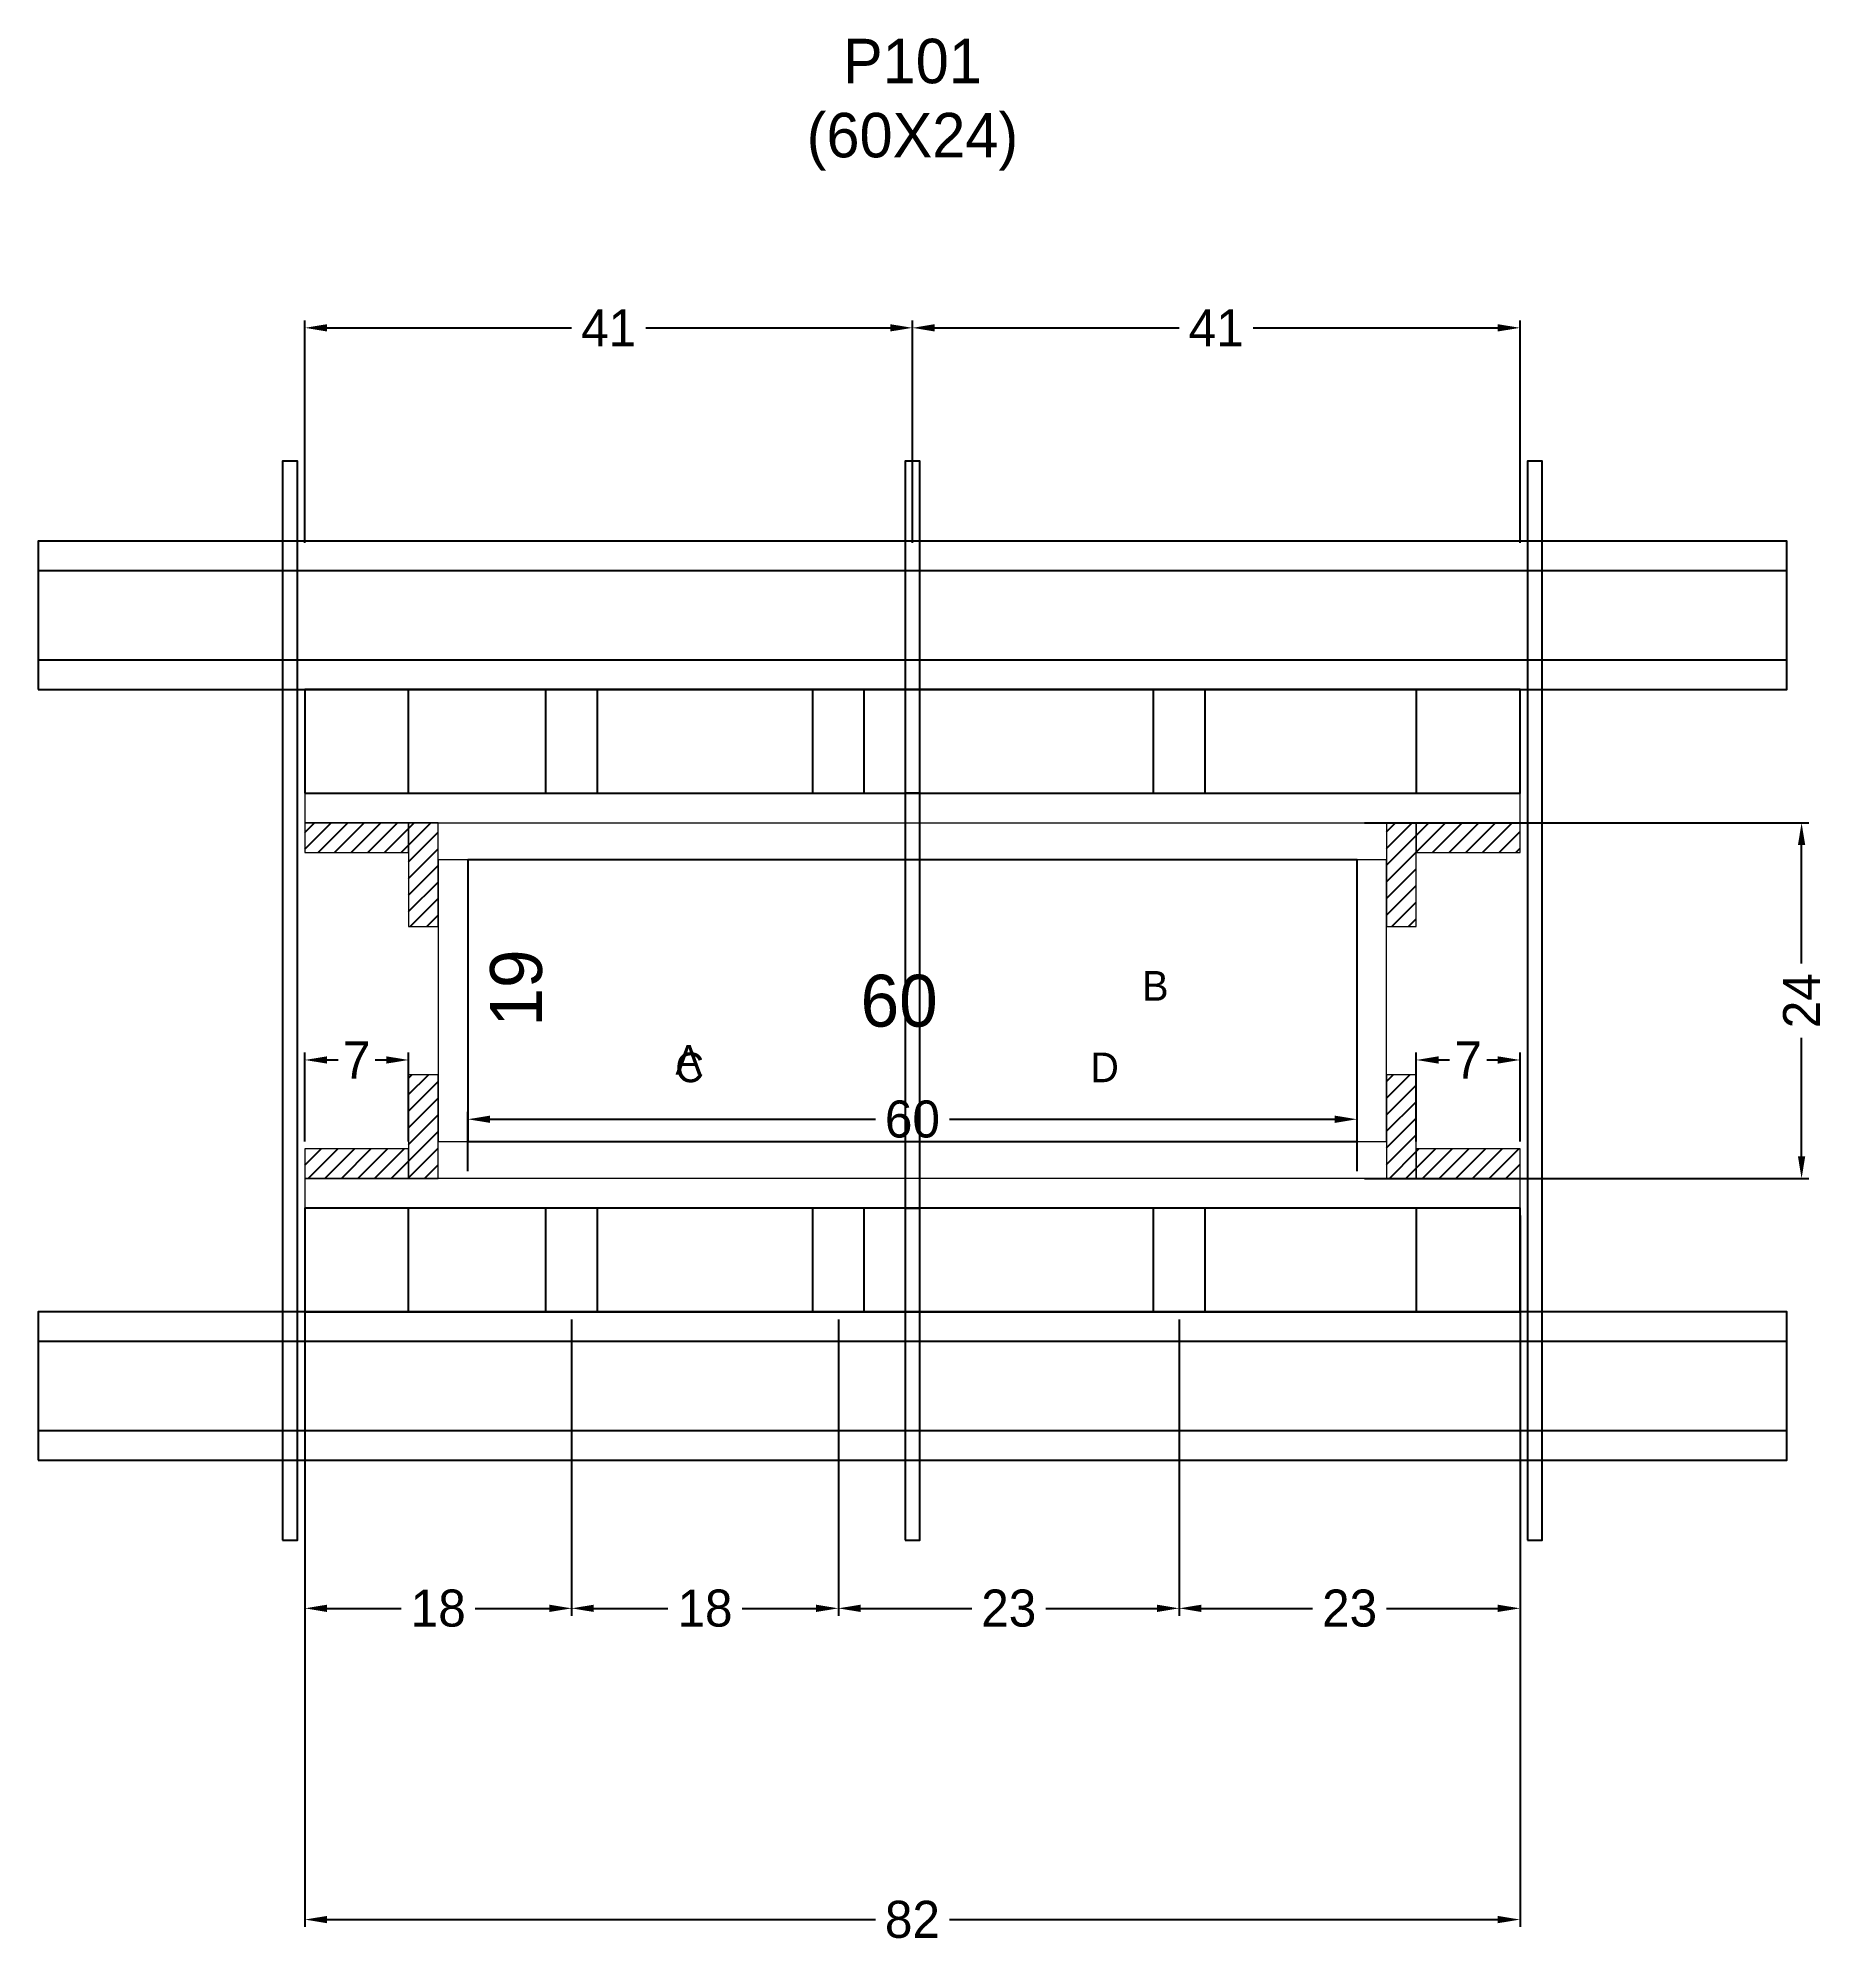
# Model space of a CAD drawing. Header units: centimetres. Extents: x -118 to 123, y 13 to 270.
import ezdxf

# ---------------------------------------------------------------- set-up
doc = ezdxf.new("R2010")
doc.units = ezdxf.units.CM
for name, color, linetype in [('CHAPA', 140, 'Continuous'), ('COTA', 241, 'Continuous'), ('Hachura', 251, 'Continuous'), ('Madeira', 30, 'Continuous'), ('NOMENCLATURA', 7, 'Continuous'), ('Painéis', 200, 'Continuous'), ('Perfil Metálico', 150, 'Continuous'), ('SARRAFO', 251, 'Continuous'), ('TEXTO_GERAL', 7, 'Continuous')]:
    doc.layers.add(name, color=color, linetype=linetype)
doc.dimstyles.new('cotax2', dxfattribs={"dimtxt": 2.5, "dimasz": 1.5, "dimexe": 0.5, "dimexo": 0.5, "dimgap": 0.5, "dimtad": 1, "dimcen": 2.5, "dimazin": 3, "dimtfac": 1, "dimtmove": 0, "dimatfit": 3})
pattern_1 = [(45, (0, 0), (-1.122532, 1.122532), [])]

# ---------------------------------------------------------------- blocks, each defined once
blk = doc.blocks.new('_CLOSEDFILLED')
at = {"color": 0, "linetype": 'BYBLOCK'}
blk.add_solid([(-1, 0.164), (0, 0), (-1, -0.164)], dxfattribs=at)
blk = doc.blocks.new('*D1')
for p, q in [((-82, 111), (-82, 15)), ((82, 111), (82, 15)), ((-79, 16), (-5, 16)), ((5, 16), (79, 16))]:
    blk.add_line(p, q)
at = {"layer": 'Defpoints'}
for p in [(-82, 112), (82, 112), (-82, 16)]:
    blk.add_point(p, dxfattribs=at)
at = {"layer": 'COTA', "xscale": 3, "yscale": 3, "rotation": 180}
blk.add_blockref('_CLOSEDFILLED', (-82, 16), dxfattribs=at)
at = {"layer": 'COTA', "xscale": 3, "yscale": 3}
blk.add_blockref('_CLOSEDFILLED', (82, 16), dxfattribs=at)
at = {"layer": 'COTA', "insert": (0, 16), "char_height": 5, "attachment_point": 5}
blk.add_mtext('82', dxfattribs=at)
blk = doc.blocks.new('*D2')
for p, q in [((-82, 97), (-82, 57)), ((-46, 97), (-46, 57)), ((-79, 58), (-69, 58)), ((-59, 58), (-49, 58))]:
    blk.add_line(p, q)
at = {"layer": 'Defpoints'}
for p in [(-82, 98), (-46, 98), (-82, 58)]:
    blk.add_point(p, dxfattribs=at)
at = {"layer": 'COTA', "xscale": 3, "yscale": 3, "rotation": 180}
blk.add_blockref('_CLOSEDFILLED', (-82, 58), dxfattribs=at)
at = {"layer": 'COTA', "xscale": 3, "yscale": 3}
blk.add_blockref('_CLOSEDFILLED', (-46, 58), dxfattribs=at)
at = {"layer": 'COTA', "insert": (-64, 58), "char_height": 5, "attachment_point": 5}
blk.add_mtext('18', dxfattribs=at)
blk = doc.blocks.new('*D3')
for p, q in [((-46, 97), (-46, 57)), ((-10, 97), (-10, 57)), ((-43, 58), (-33, 58)), ((-23, 58), (-13, 58))]:
    blk.add_line(p, q)
at = {"layer": 'Defpoints'}
for p in [(-46, 98), (-10, 98), (-46, 58)]:
    blk.add_point(p, dxfattribs=at)
at = {"layer": 'COTA', "xscale": 3, "yscale": 3, "rotation": 180}
blk.add_blockref('_CLOSEDFILLED', (-46, 58), dxfattribs=at)
at = {"layer": 'COTA', "xscale": 3, "yscale": 3}
blk.add_blockref('_CLOSEDFILLED', (-10, 58), dxfattribs=at)
at = {"layer": 'COTA', "insert": (-28, 58), "char_height": 5, "attachment_point": 5}
blk.add_mtext('18', dxfattribs=at)
blk = doc.blocks.new('*D4')
for p, q in [((-10, 97), (-10, 57)), ((36, 97), (36, 57)), ((-7, 58), (8, 58)), ((18, 58), (33, 58))]:
    blk.add_line(p, q)
at = {"layer": 'Defpoints'}
for p in [(-10, 98), (36, 98), (-10, 58)]:
    blk.add_point(p, dxfattribs=at)
at = {"layer": 'COTA', "xscale": 3, "yscale": 3, "rotation": 180}
blk.add_blockref('_CLOSEDFILLED', (-10, 58), dxfattribs=at)
at = {"layer": 'COTA', "xscale": 3, "yscale": 3}
blk.add_blockref('_CLOSEDFILLED', (36, 58), dxfattribs=at)
at = {"layer": 'COTA', "insert": (13, 58), "char_height": 5, "attachment_point": 5}
blk.add_mtext('23', dxfattribs=at)
blk = doc.blocks.new('*D5')
for p, q in [((36, 97), (36, 57)), ((82, 97), (82, 57)), ((39, 58), (54, 58)), ((64, 58), (79, 58))]:
    blk.add_line(p, q)
at = {"layer": 'Defpoints'}
for p in [(36, 98), (82, 98), (36, 58)]:
    blk.add_point(p, dxfattribs=at)
at = {"layer": 'COTA', "xscale": 3, "yscale": 3, "rotation": 180}
blk.add_blockref('_CLOSEDFILLED', (36, 58), dxfattribs=at)
at = {"layer": 'COTA', "xscale": 3, "yscale": 3}
blk.add_blockref('_CLOSEDFILLED', (82, 58), dxfattribs=at)
at = {"layer": 'COTA', "insert": (59, 58), "char_height": 5, "attachment_point": 5}
blk.add_mtext('23', dxfattribs=at)
blk = doc.blocks.new('*D6')
for p, q in [((-60, 117), (-60, 125)), ((-57, 124), (-5, 124)), ((5, 124), (57, 124)), ((60, 117), (60, 125))]:
    blk.add_line(p, q)
at = {"layer": 'Defpoints'}
for p in [(-60, 124), (-60, 116), (60, 116)]:
    blk.add_point(p, dxfattribs=at)
at = {"layer": 'COTA', "xscale": 3, "yscale": 3, "rotation": 180}
blk.add_blockref('_CLOSEDFILLED', (-60, 124), dxfattribs=at)
at = {"layer": 'COTA', "xscale": 3, "yscale": 3}
blk.add_blockref('_CLOSEDFILLED', (60, 124), dxfattribs=at)
at = {"layer": 'COTA', "insert": (0, 124), "char_height": 5, "attachment_point": 5}
blk.add_mtext('60', dxfattribs=at)
blk = doc.blocks.new('*D7')
for p, q in [((61, 164), (121, 164)), ((120, 145), (120, 161)), ((120, 119), (120, 135)), ((61, 116), (121, 116))]:
    blk.add_line(p, q)
at = {"layer": 'Defpoints'}
for p in [(60, 164), (60, 116), (120, 116)]:
    blk.add_point(p, dxfattribs=at)
at = {"layer": 'COTA', "xscale": 3, "yscale": 3}
for p, rotation in [((120, 164), 90), ((120, 116), -90.00000000000001)]:
    blk.add_blockref('_CLOSEDFILLED', p, dxfattribs=dict(at, rotation=rotation))
at = {"layer": 'COTA', "insert": (120, 140), "char_height": 5, "attachment_point": 5, "rotation": 90}
blk.add_mtext('24', dxfattribs=at)
blk = doc.blocks.new('*D8')
for p, q in [((-82, 121), (-82, 133)), ((-79, 132), (-77.5, 132)), ((-72.5, 132), (-71, 132)), ((-68, 121), (-68, 133))]:
    blk.add_line(p, q)
at = {"layer": 'Defpoints'}
for p in [(-82, 132), (-82, 120), (-68, 120)]:
    blk.add_point(p, dxfattribs=at)
at = {"layer": 'COTA', "xscale": 3, "yscale": 3, "rotation": 180}
blk.add_blockref('_CLOSEDFILLED', (-82, 132), dxfattribs=at)
at = {"layer": 'COTA', "xscale": 3, "yscale": 3}
blk.add_blockref('_CLOSEDFILLED', (-68, 132), dxfattribs=at)
at = {"layer": 'COTA', "insert": (-75, 132), "char_height": 5, "attachment_point": 5}
blk.add_mtext('7', dxfattribs=at)
blk = doc.blocks.new('*D9')
for p, q in [((68, 121), (68, 133)), ((71, 132), (72.5, 132)), ((77.5, 132), (79, 132)), ((82, 121), (82, 133))]:
    blk.add_line(p, q)
at = {"layer": 'Defpoints'}
for p in [(68, 132), (68, 120), (82, 120)]:
    blk.add_point(p, dxfattribs=at)
at = {"layer": 'COTA', "xscale": 3, "yscale": 3, "rotation": 180}
blk.add_blockref('_CLOSEDFILLED', (68, 132), dxfattribs=at)
at = {"layer": 'COTA', "xscale": 3, "yscale": 3}
blk.add_blockref('_CLOSEDFILLED', (82, 132), dxfattribs=at)
at = {"layer": 'COTA', "insert": (75, 132), "char_height": 5, "attachment_point": 5}
blk.add_mtext('7', dxfattribs=at)
blk = doc.blocks.new('*D10')
for p, q in [((-82, 201.8), (-82, 231.8)), ((0, 201.8), (0, 231.8)), ((-79, 230.8), (-46, 230.8)), ((-36, 230.8), (-3, 230.8))]:
    blk.add_line(p, q)
at = {"layer": 'Defpoints'}
for p in [(-82, 230.8), (-82, 200.8), (0, 200.8)]:
    blk.add_point(p, dxfattribs=at)
at = {"layer": 'COTA', "xscale": 3, "yscale": 3, "rotation": 180}
blk.add_blockref('_CLOSEDFILLED', (-82, 230.8), dxfattribs=at)
at = {"layer": 'COTA', "xscale": 3, "yscale": 3}
blk.add_blockref('_CLOSEDFILLED', (0, 230.8), dxfattribs=at)
at = {"layer": 'COTA', "insert": (-41, 230.8), "char_height": 5, "attachment_point": 5}
blk.add_mtext('41', dxfattribs=at)
blk = doc.blocks.new('*D11')
for p, q in [((0, 201.8), (0, 231.8)), ((82, 201.8), (82, 231.8)), ((3, 230.8), (36, 230.8)), ((46, 230.8), (79, 230.8))]:
    blk.add_line(p, q)
at = {"layer": 'Defpoints'}
for p in [(0, 230.8), (0, 200.8), (82, 200.8)]:
    blk.add_point(p, dxfattribs=at)
at = {"layer": 'COTA', "xscale": 3, "yscale": 3, "rotation": 180}
blk.add_blockref('_CLOSEDFILLED', (0, 230.8), dxfattribs=at)
at = {"layer": 'COTA', "xscale": 3, "yscale": 3}
blk.add_blockref('_CLOSEDFILLED', (82, 230.8), dxfattribs=at)
at = {"layer": 'COTA', "insert": (41, 230.8), "char_height": 5, "attachment_point": 5}
blk.add_mtext('41', dxfattribs=at)

msp = doc.modelspace()

# ---------------------------------------------------------------- hatches: boundary and pattern name
at = {"layer": 'Hachura'}
h = msp.add_hatch(dxfattribs=at)
h.set_pattern_fill('ANSI31')
h.set_pattern_definition(pattern_1)
h.paths.add_polyline_path([(-82, 160), (-68, 160), (-68, 164), (-82, 164)])
h = msp.add_hatch(dxfattribs=at)
h.set_pattern_fill('ANSI31')
h.set_pattern_definition(pattern_1)
h.paths.add_polyline_path([(-68, 150), (-64, 150), (-64, 164), (-68, 164)])
h = msp.add_hatch(dxfattribs=at)
h.set_pattern_fill('ANSI31')
h.set_pattern_definition(pattern_1)
h.paths.add_polyline_path([(64, 150), (68, 150), (68, 164), (64, 164)])
h = msp.add_hatch(dxfattribs=at)
h.set_pattern_fill('ANSI31')
h.set_pattern_definition(pattern_1)
h.paths.add_polyline_path([(68, 160), (82, 160), (82, 164), (68, 164)])
h = msp.add_hatch(dxfattribs=at)
h.set_pattern_fill('ANSI31')
h.set_pattern_definition(pattern_1)
h.paths.add_polyline_path([(-68, 116), (-64, 116), (-64, 130), (-68, 130)])
h = msp.add_hatch(dxfattribs=at)
h.set_pattern_fill('ANSI31')
h.set_pattern_definition(pattern_1)
h.paths.add_polyline_path([(64, 116), (68, 116), (68, 130), (64, 130)])
h = msp.add_hatch(dxfattribs=at)
h.set_pattern_fill('ANSI31')
h.set_pattern_definition(pattern_1)
h.paths.add_polyline_path([(-82, 116), (-68, 116), (-68, 120), (-82, 120)])
h = msp.add_hatch(dxfattribs=at)
h.set_pattern_fill('ANSI31')
h.set_pattern_definition(pattern_1)
h.paths.add_polyline_path([(68, 116), (82, 116), (82, 120), (68, 120)])

# ---------------------------------------------------------------- linework, layer by layer
at = {"layer": 'CHAPA', "lineweight": 18}
for points in [[(-82, 164), (82, 164), (82, 168), (-82, 168)], [(-82, 164), (82, 164), (82, 168), (-82, 168)], [(-64, 121), (-60, 121), (-60, 159), (-64, 159)], [(-64, 121), (-60, 121), (-60, 159), (-64, 159)], [(60, 121), (64, 121), (64, 159), (60, 159)], [(60, 121), (64, 121), (64, 159), (60, 159)], [(-82, 112), (82, 112), (82, 116), (-82, 116)], [(-82, 112), (82, 112), (82, 116), (-82, 116)]]:
    msp.add_lwpolyline(points, close=True, dxfattribs=at)
at = {"layer": 'Hachura'}
for points in [[(-85, 67.2), (-83, 67.2), (-83, 212.8), (-85, 212.8)], [(-1, 168), (1, 168), (1, 212.8), (-1, 212.8)], [(83, 67.2), (85, 67.2), (85, 212.8), (83, 212.8)], [(-1, 112), (1, 112), (1, 168), (-1, 168)], [(-1, 67.2), (1, 67.2), (1, 112), (-1, 112)]]:
    msp.add_lwpolyline(points, close=True, dxfattribs=at)
at = {"layer": 'Madeira', "color": 126}
for points in [[(-82, 168), (82, 168), (82, 182), (-82, 182)], [(-82, 168), (-68, 168), (-68, 182), (-82, 182)], [(-49.5, 168), (-42.5, 168), (-42.5, 182), (-49.5, 182)], [(-13.5, 168), (-6.5, 168), (-6.5, 182), (-13.5, 182)], [(32.5, 168), (39.5, 168), (39.5, 182), (32.5, 182)], [(68, 168), (82, 168), (82, 182), (68, 182)], [(-82, 98), (82, 98), (82, 112), (-82, 112)], [(-82, 98), (-68, 98), (-68, 112), (-82, 112)], [(-49.5, 98), (-42.5, 98), (-42.5, 112), (-49.5, 112)], [(-13.5, 98), (-6.5, 98), (-6.5, 112), (-13.5, 112)], [(32.5, 98), (39.5, 98), (39.5, 112), (32.5, 112)], [(68, 98), (82, 98), (82, 112), (68, 112)]]:
    msp.add_lwpolyline(points, close=True, dxfattribs=at)
at = {"layer": 'Painéis'}
msp.add_lwpolyline([(-60, 121), (60, 121), (60, 159), (-60, 159)], close=True, dxfattribs=at)
at = {"layer": 'Perfil Metálico', "color": 224}
for points in [[(-118, 182), (118, 182), (118, 202), (-118, 202)], [(-118, 186), (118, 186), (118, 198), (-118, 198)], [(-118, 78), (118, 78), (118, 98), (-118, 98)], [(-118, 82), (118, 82), (118, 94), (-118, 94)]]:
    msp.add_lwpolyline(points, close=True, dxfattribs=at)
at = {"layer": 'SARRAFO', "color": 251, "lineweight": 13}
for points in [[(-82, 160), (-68, 160), (-68, 164), (-82, 164)], [(-68, 150), (-64, 150), (-64, 164), (-68, 164)], [(64, 150), (68, 150), (68, 164), (64, 164)], [(68, 160), (82, 160), (82, 164), (68, 164)], [(-68, 116), (-64, 116), (-64, 130), (-68, 130)], [(64, 116), (68, 116), (68, 130), (64, 130)], [(-82, 116), (-68, 116), (-68, 120), (-82, 120)], [(68, 116), (82, 116), (82, 120), (68, 120)]]:
    msp.add_lwpolyline(points, close=True, dxfattribs=at)

# ---------------------------------------------------------------- texts
at = {"layer": 'COTA'}
msp.add_text('19', height=7, rotation=90, dxfattribs=at).set_placement((-50, 136.5))
msp.add_text('60', height=7, dxfattribs=at).set_placement((-7, 136.5))
at = {"layer": 'NOMENCLATURA', "insert": (0, 252), "char_height": 6, "attachment_point": 8}
msp.add_mtext('P101\\P(60X24)', dxfattribs=at)
at = {"layer": 'TEXTO_GERAL'}
for s, p in [('B', (31, 140)), ('A', (-32, 130)), ('C', (-32, 129)), ('D', (24, 129))]:
    msp.add_text(s, height=4, dxfattribs=at).set_placement(p)

# ---------------------------------------------------------------- dimensions: what is measured, and where the dimension line sits
at = {"layer": 'COTA'}
for base, p1, p2, picture, middle in [((-82, 230.8), (-82, 200.8), (0, 200.8), '*D10', (-41, 230.8)), ((0, 230.8), (0, 200.8), (82, 200.8), '*D11', (41, 230.8)), ((-82, 132), (-82, 120), (-68, 120), '*D8', (-75, 132)), ((68, 132), (68, 120), (82, 120), '*D9', (75, 132)), ((-60, 124), (-60, 116), (60, 116), '*D6', (0, 124)), ((-82, 16), (-82, 112), (82, 112), '*D1', (0, 16))]:
    dim = msp.add_linear_dim(base=base, p1=p1, p2=p2, dimstyle='cotax2', dxfattribs=at)
    dim.commit()
    dim.dimension.update_dxf_attribs({"geometry": picture, "text_midpoint": middle})
dim = msp.add_linear_dim(base=(120, 116), p1=(60, 116), p2=(60, 164), angle=90, dimstyle='cotax2', dxfattribs=at)
dim.commit()
dim.dimension.update_dxf_attribs({"geometry": '*D7', "text_midpoint": (120, 140)})
for base, p1, p2, text, picture, middle in [((-82, 58), (-82, 98), (-46, 98), '18', '*D2', (-64, 58)), ((-46, 58), (-46, 98), (-10, 98), '18', '*D3', (-28, 58)), ((-10, 58), (-10, 98), (36, 98), '23', '*D4', (13, 58)), ((36, 58), (36, 98), (82, 98), '23', '*D5', (59, 58))]:
    dim = msp.add_linear_dim(base=base, p1=p1, p2=p2, text=text, dimstyle='cotax2', dxfattribs=at)
    dim.commit()
    dim.dimension.update_dxf_attribs({"geometry": picture, "text_midpoint": middle})

doc.saveas('drawing.dxf')
